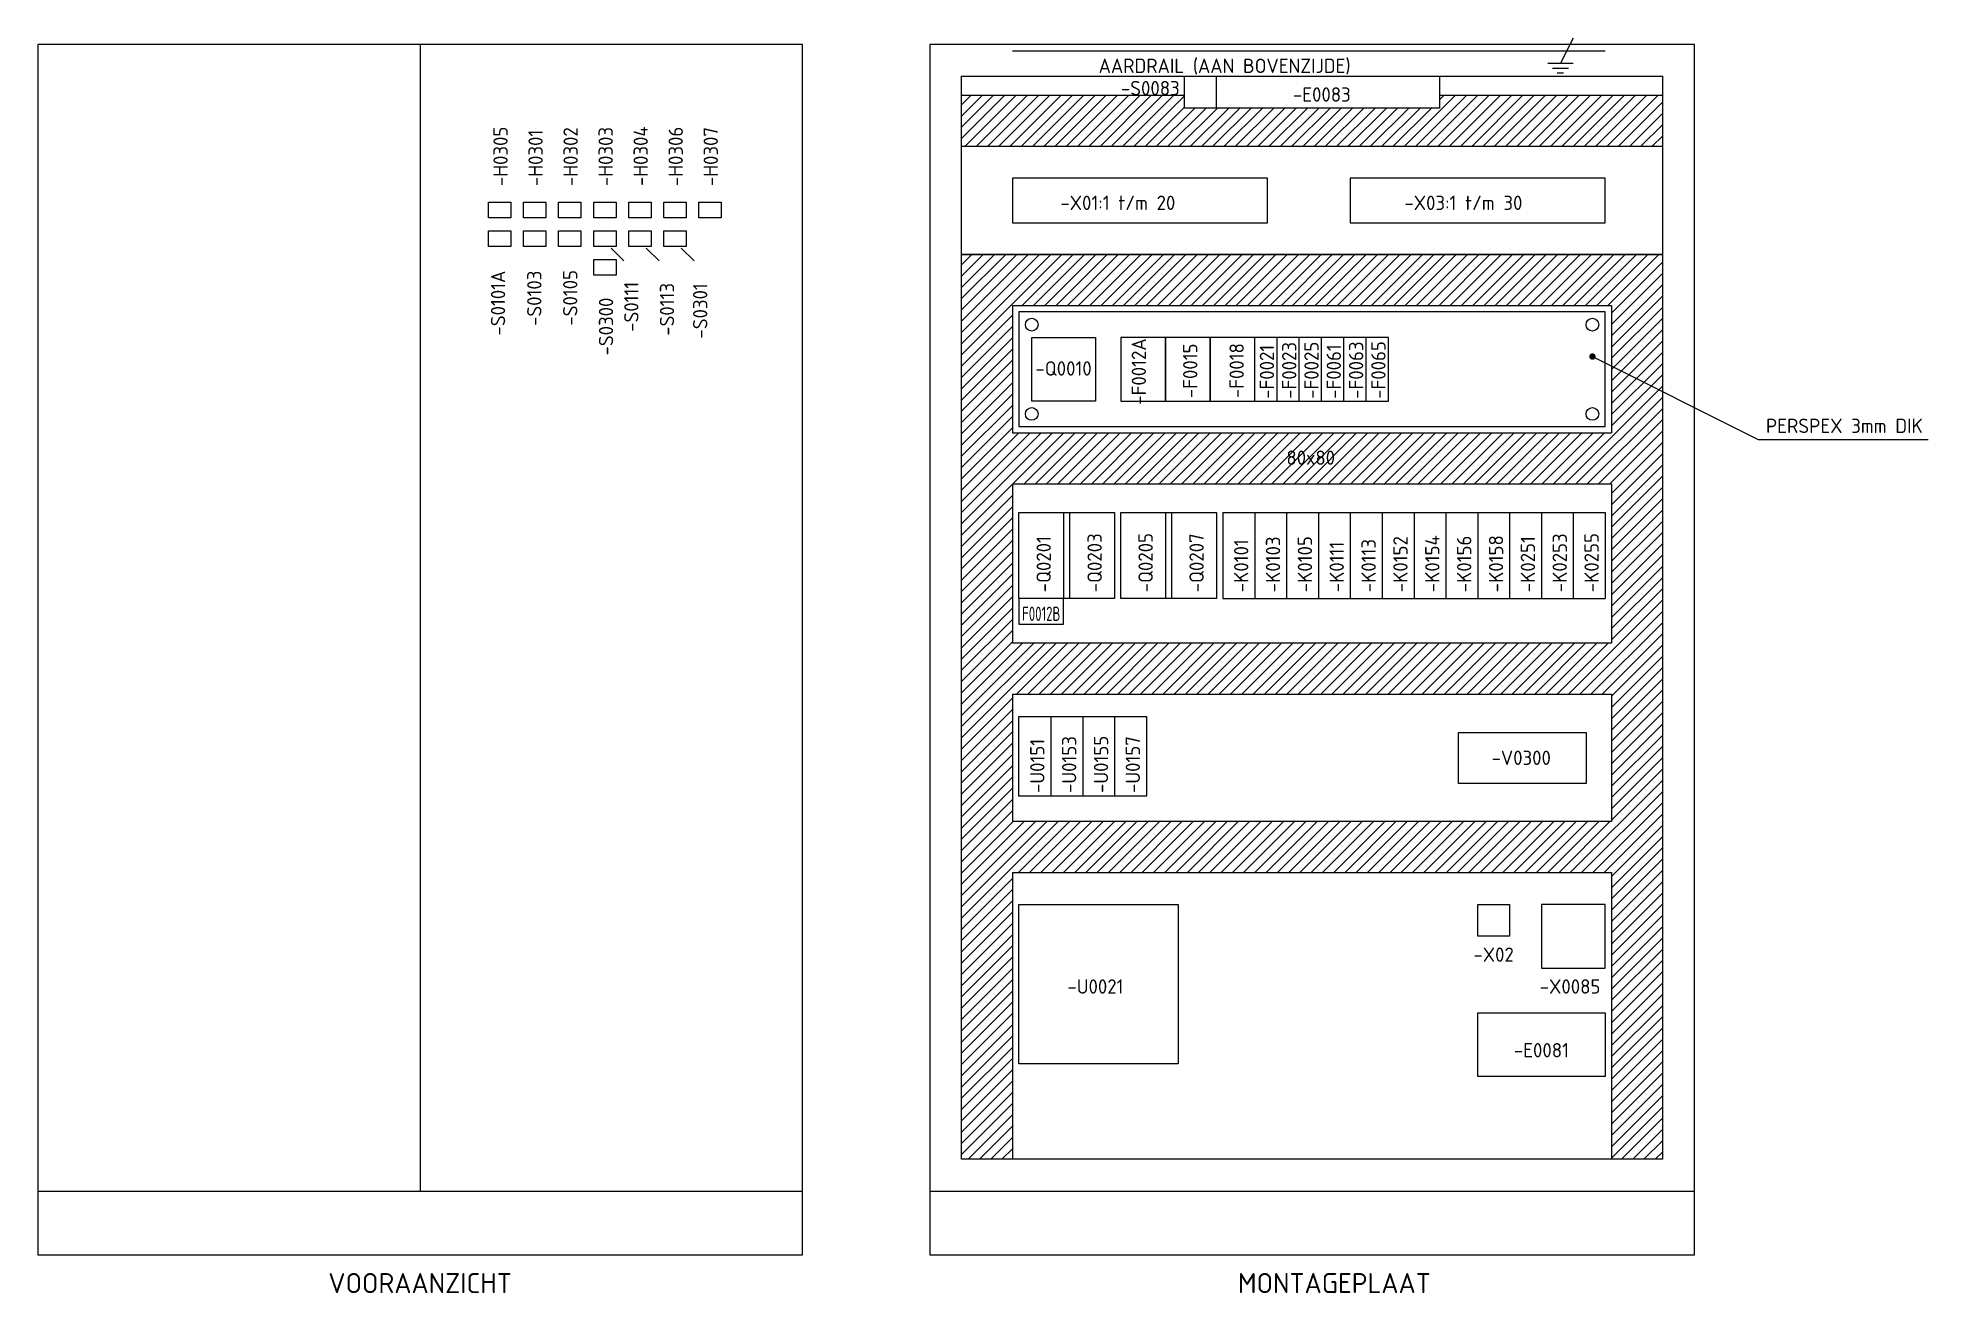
# Model space of a CAD drawing. Header units: metres. Extents: x 0.56 to 3.52, y 0.13 to 2.1.
import ezdxf
from ezdxf.enums import TextEntityAlignment as Align

# ---------------------------------------------------------------- set-up
doc = ezdxf.new("R2010")
doc.units = ezdxf.units.M
doc.linetypes.add('XX-CENTER', pattern=[8, 5, -1, 1, -1])
for name, color, linetype, lineweight in [('N-CO-KL-ET_COMPONENT-G', 10, 'Continuous', 25), ('N-CO-KL-ET_SCHEMA-G', 7, 'Continuous', 25), ('N-CO-KL-ET_SCHEMA-T18', 10, 'Continuous', 18), ('N-CO-KL-ET_SCHEMA-T25', 7, 'Continuous', 25), ('N-CO-KL-ET_SCHEMA-T35', 50, 'Continuous', 35), ('N-CO-KL-ET_SCHEMA_AARDRAIL-G', 90, 'XX-CENTER', 25), ('N-CO-KL-ET_SCHEMA_COMPONENT-G', 10, 'Continuous', 25), ('N-CO-KL-ET_SCHEMA_COMPONENT-S', 10, 'Continuous', 25), ('N-CO-KL-ET_SCHEMA_COMPONENT-T25', 7, 'Continuous', 25), ('N-CO-KL-ET_SCHEMA_GOOT-A', 7, 'Continuous', 25), ('N-CO-KL-ET_SCHEMA_GOOT-G', 7, 'Continuous', 25), ('N-CO-KL-ET_SCHEMA_KLEMMENSTROOK-G', 7, 'Continuous', 25)]:
    doc.layers.add(name, color=color, linetype=linetype, lineweight=lineweight)
doc.styles.add('NLCS-ISO', font='NLCS-ISO.ttf')

# ---------------------------------------------------------------- blocks, each defined once
blk = doc.blocks.new('C0300_0H')
for p, q in [((2.03, -1.01), (-2.03, 1.01)), ((2.03, 0.99), (2.03, -3.01)), ((2.78, 0.24), (2.78, -2.26)), ((3.53, -0.51), (3.53, -1.51))]:
    blk.add_line(p, q)

msp = doc.modelspace()

# ---------------------------------------------------------------- hatches: boundary and pattern name
at = {"layer": 'N-CO-KL-ET_SCHEMA_GOOT-A'}
h = msp.add_hatch(dxfattribs=at)
h.set_pattern_fill('ANSI31,_O', color=256, scale=0.1)
h.set_pattern_definition([(45, (-0.062706, -0.33703), (-0.008838835, 0.008838835), [])])
h.paths.add_polyline_path([(3.1073, 1.933), (3.1073, 2.013), (2.7573, 2.013), (2.7573, 1.993), (2.3573, 1.993), (2.3573, 2.013), (2.0073, 2.013), (2.0073, 1.933)])
h.paths.add_polyline_path([(2.2517, 2.0073), (2.3732, 2.0073), (2.3732, 2.0411), (2.2517, 2.0411)], flags=9)
h = msp.add_hatch(dxfattribs=at)
h.set_pattern_fill('ANSI31', color=256, scale=0.1, style=0)
h.set_pattern_definition([(45, (-0.062706, -0.21703), (-0.008838835, 0.008838835), [])])
h.paths.add_polyline_path([(2.0873, 1.683), (3.0273, 1.683), (3.0273, 1.588), (3.1073, 1.548), (3.1073, 1.763), (2.0073, 1.763), (2.0073, 0.343), (2.0873, 0.343), (2.0873, 0.793), (3.0273, 0.793), (3.0273, 0.343), (3.1073, 0.343), (3.1073, 1.548), (3.0273, 1.588), (3.0273, 1.483), (2.0873, 1.483)])
h.paths.add_polyline_path([(2.0873, 1.403), (3.0273, 1.403), (3.0273, 1.153), (2.0873, 1.153)], flags=16)
h.paths.add_polyline_path([(2.0873, 1.073), (2.0873, 0.873), (3.0273, 0.873), (3.0273, 1.073)], flags=16)

# ---------------------------------------------------------------- linework, layer by layer
at = {"layer": 'N-CO-KL-ET_COMPONENT-G'}
for p, q in [((1.7573, 2.093), (0.5573, 2.093)), ((0.5573, 2.093), (0.5573, 0.193)), ((1.1573, 2.093), (1.1573, 0.293)), ((1.7573, 0.193), (1.7573, 2.093)), ((0.5573, 0.293), (1.7573, 0.293)), ((0.5573, 0.193), (1.7573, 0.193))]:
    msp.add_line(p, q, dxfattribs=at)
at = {"layer": 'N-CO-KL-ET_SCHEMA-G'}
for p, q in [((2.9973, 1.603), (3.2573, 1.473)), ((3.2573, 1.473), (3.5243, 1.473))]:
    msp.add_line(p, q, dxfattribs=at)
msp.add_lwpolyline([(2.9948, 1.603, 0.005, 0.005, 1), (2.9998, 1.603, 0.005, 0.005, 1)], format="xyseb", close=True, dxfattribs=at)
at = {"layer": 'N-CO-KL-ET_SCHEMA_AARDRAIL-G'}
msp.add_line((2.0873, 2.083), (3.0173, 2.083), dxfattribs=at)
at = {"layer": 'N-CO-KL-ET_SCHEMA_COMPONENT-G'}
for p, q in [((3.1573, 2.093), (1.9573, 2.093)), ((1.9573, 2.093), (1.9573, 0.193)), ((3.1573, 0.193), (3.1573, 2.093)), ((2.0073, 2.043), (3.1073, 2.043)), ((2.0073, 1.763), (2.0073, 2.043)), ((2.3573, 1.993), (2.3573, 2.043)), ((2.4073, 1.993), (2.4073, 2.043)), ((2.7573, 2.043), (2.7573, 1.993)), ((3.1073, 2.043), (3.1073, 1.763)), ((2.7573, 1.993), (2.3573, 1.993)), ((2.4873, 1.883), (2.0873, 1.883)), ((2.0873, 1.883), (2.0873, 1.813)), ((2.4873, 1.813), (2.4873, 1.883)), ((2.6173, 1.883), (2.6173, 1.813)), ((3.0173, 1.883), (2.6173, 1.883)), ((3.0173, 1.813), (3.0173, 1.883)), ((1.2648, 1.8205), (1.2648, 1.8455)), ((1.2648, 1.8455), (1.2998, 1.8455)), ((1.2998, 1.8455), (1.2998, 1.8205)), ((1.3198, 1.8455), (1.3548, 1.8455)), ((1.3198, 1.8205), (1.3198, 1.8455)), ((1.3548, 1.8455), (1.3548, 1.8205)), ((1.3748, 1.8205), (1.3748, 1.8455)), ((1.3748, 1.8455), (1.4098, 1.8455)), ((1.4098, 1.8455), (1.4098, 1.8205)), ((1.4298, 1.8205), (1.4298, 1.8455)), ((1.4298, 1.8455), (1.4648, 1.8455)), ((1.4648, 1.8455), (1.4648, 1.8205)), ((1.4848, 1.8455), (1.5198, 1.8455)), ((1.4848, 1.8205), (1.4848, 1.8455)), ((1.5198, 1.8455), (1.5198, 1.8205)), ((1.5398, 1.8455), (1.5748, 1.8455)), ((1.5398, 1.8205), (1.5398, 1.8455)), ((1.5748, 1.8455), (1.5748, 1.8205)), ((1.5948, 1.8455), (1.6298, 1.8455)), ((1.5948, 1.8205), (1.5948, 1.8455)), ((1.6298, 1.8455), (1.6298, 1.8205)), ((1.2998, 1.8205), (1.2648, 1.8205)), ((1.3548, 1.8205), (1.3198, 1.8205)), ((1.4098, 1.8205), (1.3748, 1.8205)), ((1.4648, 1.8205), (1.4298, 1.8205)), ((1.5198, 1.8205), (1.4848, 1.8205)), ((1.5748, 1.8205), (1.5398, 1.8205)), ((1.6298, 1.8205), (1.5948, 1.8205)), ((2.0873, 1.813), (2.4873, 1.813)), ((2.6173, 1.813), (3.0173, 1.813)), ((1.2648, 1.8005), (1.2998, 1.8005)), ((1.2648, 1.7755), (1.2648, 1.8005)), ((1.2998, 1.8005), (1.2998, 1.7755)), ((1.3198, 1.7755), (1.3198, 1.8005)), ((1.3198, 1.8005), (1.3548, 1.8005)), ((1.3548, 1.8005), (1.3548, 1.7755)), ((1.3748, 1.8005), (1.4098, 1.8005)), ((1.3748, 1.7755), (1.3748, 1.8005)), ((1.4098, 1.8005), (1.4098, 1.7755)), ((1.4298, 1.8005), (1.4648, 1.8005)), ((1.4298, 1.7755), (1.4298, 1.8005)), ((1.4648, 1.8005), (1.4648, 1.7755)), ((1.4848, 1.7755), (1.4848, 1.8005)), ((1.4848, 1.8005), (1.5198, 1.8005)), ((1.5198, 1.8005), (1.5198, 1.7755)), ((1.5398, 1.8005), (1.5748, 1.8005)), ((1.5398, 1.7755), (1.5398, 1.8005)), ((1.5748, 1.8005), (1.5748, 1.7755)), ((1.2998, 1.7755), (1.2648, 1.7755)), ((1.3548, 1.7755), (1.3198, 1.7755)), ((1.4098, 1.7755), (1.3748, 1.7755)), ((1.4648, 1.7755), (1.4298, 1.7755)), ((1.4298, 1.7305), (1.4298, 1.7555)), ((1.4298, 1.7555), (1.4648, 1.7555)), ((1.4573, 1.773), (1.4773, 1.753)), ((1.4648, 1.7555), (1.4648, 1.7305)), ((1.5198, 1.7755), (1.4848, 1.7755)), ((1.5123, 1.773), (1.5323, 1.753)), ((1.5748, 1.7755), (1.5398, 1.7755)), ((1.5673, 1.773), (1.5873, 1.753)), ((1.4648, 1.7305), (1.4298, 1.7305)), ((2.0973, 1.673), (2.0973, 1.493)), ((3.0173, 1.673), (2.0973, 1.673)), ((3.0173, 1.493), (3.0173, 1.673)), ((2.0973, 1.493), (3.0173, 1.493)), ((2.7873, 0.933), (2.7873, 1.013)), ((2.7873, 1.013), (2.9873, 1.013)), ((2.9873, 1.013), (2.9873, 0.933)), ((2.9873, 0.933), (2.7873, 0.933)), ((2.0973, 0.743), (2.3473, 0.743)), ((2.0973, 0.493), (2.0973, 0.743)), ((2.3473, 0.743), (2.3473, 0.493)), ((2.8173, 0.743), (2.8673, 0.743)), ((2.8173, 0.693), (2.8173, 0.743)), ((2.8673, 0.743), (2.8673, 0.693)), ((3.0173, 0.743), (2.9173, 0.743)), ((2.9173, 0.743), (2.9173, 0.643)), ((3.0173, 0.643), (3.0173, 0.743)), ((2.8673, 0.693), (2.8173, 0.693)), ((2.9173, 0.643), (3.0173, 0.643)), ((2.8173, 0.473), (2.8173, 0.573)), ((2.8173, 0.573), (3.0173, 0.573)), ((3.0173, 0.573), (3.0173, 0.473)), ((2.3473, 0.493), (2.0973, 0.493)), ((3.0173, 0.473), (2.8173, 0.473)), ((3.0273, 0.343), (2.0873, 0.343)), ((1.9573, 0.293), (3.1573, 0.293)), ((1.9573, 0.193), (3.1573, 0.193))]:
    msp.add_line(p, q, dxfattribs=at)
for centre in [(2.1173, 1.653), (2.9973, 1.653), (2.1173, 1.513), (2.9973, 1.513)]:
    msp.add_circle(centre, 0.01, dxfattribs=at)
at = {"layer": 'N-CO-KL-ET_SCHEMA_GOOT-G'}
for p, q in [((2.0073, 2.013), (2.3573, 2.013)), ((2.7573, 2.013), (3.1073, 2.013)), ((2.0073, 1.933), (3.1073, 1.933)), ((2.0073, 0.343), (2.0073, 1.763)), ((2.0073, 1.763), (3.1073, 1.763)), ((3.1073, 1.763), (2.0073, 1.763)), ((3.1073, 1.763), (3.1073, 0.343)), ((2.0873, 1.683), (3.0273, 1.683)), ((2.0873, 1.683), (2.0873, 1.483)), ((3.0273, 1.683), (3.0273, 1.483)), ((2.0873, 1.483), (3.0273, 1.483)), ((2.0873, 1.403), (3.0273, 1.403)), ((2.0873, 1.403), (2.0873, 1.153)), ((3.0273, 1.403), (3.0273, 1.153)), ((3.0273, 1.153), (2.0873, 1.153)), ((2.0873, 1.073), (3.0273, 1.073)), ((2.0873, 1.073), (2.0873, 0.873)), ((3.0273, 1.073), (3.0273, 0.873)), ((3.0273, 0.873), (2.0873, 0.873)), ((2.0873, 0.793), (3.0273, 0.793)), ((2.0873, 0.793), (2.0873, 0.343)), ((3.0273, 0.793), (3.0273, 0.343)), ((2.0873, 0.343), (2.0073, 0.343)), ((3.1073, 0.343), (3.0273, 0.343))]:
    msp.add_line(p, q, dxfattribs=at)
at = {"layer": 'N-CO-KL-ET_SCHEMA_KLEMMENSTROOK-G'}
for p, q in [((2.1173, 1.633), (2.2173, 1.633)), ((2.1173, 1.533), (2.1173, 1.633)), ((2.2173, 1.633), (2.2173, 1.533)), ((2.2573, 1.633), (2.2573, 1.533)), ((2.3273, 1.633), (2.2573, 1.633)), ((2.3273, 1.533), (2.3273, 1.633)), ((2.3973, 1.633), (2.3273, 1.633)), ((2.3273, 1.633), (2.3273, 1.533)), ((2.3973, 1.533), (2.3973, 1.633)), ((2.6773, 1.633), (2.3973, 1.633)), ((2.3973, 1.633), (2.3973, 1.533)), ((2.4673, 1.533), (2.4673, 1.633)), ((2.5023, 1.533), (2.5023, 1.633)), ((2.5373, 1.533), (2.5373, 1.633)), ((2.5723, 1.533), (2.5723, 1.633)), ((2.6073, 1.533), (2.6073, 1.633)), ((2.6423, 1.533), (2.6423, 1.633)), ((2.6773, 1.533), (2.6773, 1.633)), ((2.2173, 1.533), (2.1173, 1.533)), ((2.2573, 1.533), (2.3273, 1.533)), ((2.3273, 1.533), (2.3973, 1.533)), ((2.3973, 1.533), (2.6773, 1.533)), ((2.0973, 1.358), (2.2473, 1.358)), ((2.0973, 1.223), (2.0973, 1.358)), ((2.1673, 1.358), (2.1673, 1.223)), ((2.1773, 1.223), (2.1773, 1.358)), ((2.2473, 1.358), (2.2473, 1.223)), ((2.2573, 1.223), (2.2573, 1.358)), ((2.2573, 1.358), (2.4073, 1.358)), ((2.3273, 1.358), (2.3273, 1.223)), ((2.3373, 1.223), (2.3373, 1.358)), ((2.4073, 1.358), (2.4073, 1.223)), ((2.4173, 1.358), (3.0173, 1.358)), ((2.4173, 1.358), (2.4173, 1.223)), ((2.4673, 1.358), (2.4673, 1.223)), ((2.5173, 1.358), (2.5173, 1.223)), ((2.5673, 1.358), (2.5673, 1.223)), ((2.6173, 1.358), (2.6173, 1.223)), ((2.6673, 1.358), (2.6673, 1.223)), ((2.7173, 1.358), (2.7173, 1.223)), ((2.7673, 1.358), (2.7673, 1.223)), ((2.8173, 1.358), (2.8173, 1.223)), ((2.8673, 1.358), (2.8673, 1.223)), ((2.9173, 1.358), (2.9173, 1.223)), ((2.9673, 1.358), (2.9673, 1.223)), ((3.0173, 1.358), (3.0173, 1.223)), ((2.2473, 1.223), (2.0973, 1.223)), ((2.0973, 1.223), (2.0973, 1.183)), ((2.1673, 1.183), (2.1673, 1.223)), ((2.4073, 1.223), (2.2573, 1.223)), ((2.4173, 1.223), (3.0173, 1.223)), ((2.0973, 1.183), (2.1673, 1.183)), ((2.0973, 1.038), (2.2973, 1.038)), ((2.0973, 0.913), (2.0973, 1.038)), ((2.1473, 1.038), (2.1473, 0.913)), ((2.1973, 1.038), (2.1973, 0.913)), ((2.2473, 1.038), (2.2473, 0.913)), ((2.2973, 1.038), (2.2973, 0.913)), ((2.2973, 0.913), (2.0973, 0.913))]:
    msp.add_line(p, q, dxfattribs=at)

# ---------------------------------------------------------------- block references
at = {"layer": 'N-CO-KL-ET_SCHEMA_COMPONENT-S', "xscale": 0.01, "yscale": 0.01, "zscale": 0.01, "rotation": 270}
msp.add_blockref('C0300_0H', (2.9573, 2.083), dxfattribs=at)

# ---------------------------------------------------------------- texts
at = {"layer": 'N-CO-KL-ET_SCHEMA-T18', "style": 'NLCS-ISO'}
for s, p in [('-F0012A', (2.2967, 1.5274)), ('-F0015', (2.3773, 1.5377)), ('-F0018', (2.4502, 1.5377)), ('-F0021', (2.4977, 1.5366)), ('-F0023', (2.5327, 1.5366)), ('-F0025', (2.5677, 1.5366)), ('-F0061', (2.6027, 1.5366)), ('-F0063', (2.6377, 1.5366)), ('-F0065', (2.6727, 1.5366)), ('-Q0201', (2.1473, 1.233)), ('-Q0203', (2.2273, 1.233)), ('-Q0205', (2.3073, 1.233)), ('-Q0207', (2.3873, 1.233)), ('-K0101', (2.4573, 1.233)), ('-K0103', (2.5073, 1.233)), ('-K0105', (2.5573, 1.233)), ('-K0111', (2.6073, 1.233)), ('-K0113', (2.6573, 1.233)), ('-K0152', (2.7073, 1.233)), ('-K0154', (2.7573, 1.233)), ('-K0156', (2.8073, 1.233)), ('-K0158', (2.8573, 1.233)), ('-K0251', (2.9073, 1.233)), ('-K0253', (2.9573, 1.233)), ('-K0255', (3.0073, 1.233)), ('-U0151', (2.1373, 0.918)), ('-U0153', (2.1873, 0.918)), ('-U0155', (2.2373, 0.918)), ('-U0157', (2.2873, 0.918))]:
    msp.add_text(s, height=0.0225, rotation=90, dxfattribs=at).set_placement(p)
msp.add_text('-Q0010', height=0.0225, dxfattribs=at).set_placement((2.1673, 1.573), align=Align.CENTER)
at = {"layer": 'N-CO-KL-ET_SCHEMA-T18', "style": 'NLCS-ISO', "width": 0.650407}
msp.add_text('F0012B', height=0.0225, dxfattribs=at).set_placement((2.1023, 1.188), (2.1623, 1.188), align=Align.FIT)
at = {"layer": 'N-CO-KL-ET_SCHEMA-T25', "style": 'NLCS-ISO'}
for s, p in [('AARDRAIL (AAN BOVENZIJDE)', (2.2223, 2.048)), ('PERSPEX 3mm DIK', (3.2697, 1.483)), ('80x80', (2.517, 1.433))]:
    msp.add_text(s, height=0.0225, dxfattribs=at).set_placement(p)
at = {"layer": 'N-CO-KL-ET_SCHEMA-T35', "style": 'NLCS-ISO'}
for s, p in [('VOORAANZICHT', (1.1573, 0.133)), ('MONTAGEPLAAT', (2.5923, 0.133))]:
    msp.add_text(s, height=0.0315, dxfattribs=at).set_placement(p, align=Align.CENTER)
at = {"layer": 'N-CO-KL-ET_SCHEMA_COMPONENT-T25', "style": 'NLCS-ISO'}
for s, p in [('-S0083 ', (2.2573, 2.013)), ('-E0083', (2.5273, 2.003)), ('-X01:1 t/m 20', (2.1623, 1.833)), ('-X03:1 t/m 30', (2.7023, 1.833))]:
    msp.add_text(s, height=0.0225, dxfattribs=at).set_placement(p)
for s, p in [('-H0305', (1.2948, 1.8705)), ('-H0302', (1.4048, 1.8705)), ('-H0303', (1.4598, 1.8705)), ('-H0304', (1.5148, 1.8705)), ('-H0306', (1.5698, 1.8705)), ('-H0307', (1.6248, 1.8705)), ('-H0301', (1.3498, 1.8705)), ('-S0101A', (1.2909, 1.636)), ('-S0103', (1.3478, 1.651)), ('-S0105', (1.4042, 1.6515)), ('-S0300', (1.4604, 1.6047)), ('-S0111', (1.5001, 1.6418)), ('-S0113', (1.5561, 1.6356)), ('-S0301', (1.6082, 1.6312))]:
    msp.add_text(s, height=0.0225, rotation=90, dxfattribs=at).set_placement(p)
for s, p in [('-V0300', (2.8856, 0.962)), ('-X02', (2.8423, 0.653)), ('-U0021', (2.2173, 0.603)), ('-X0085', (2.9623, 0.603)), ('-E0081', (2.9173, 0.503))]:
    msp.add_text(s, height=0.0225, dxfattribs=at).set_placement(p, align=Align.CENTER)

doc.saveas('drawing.dxf')
